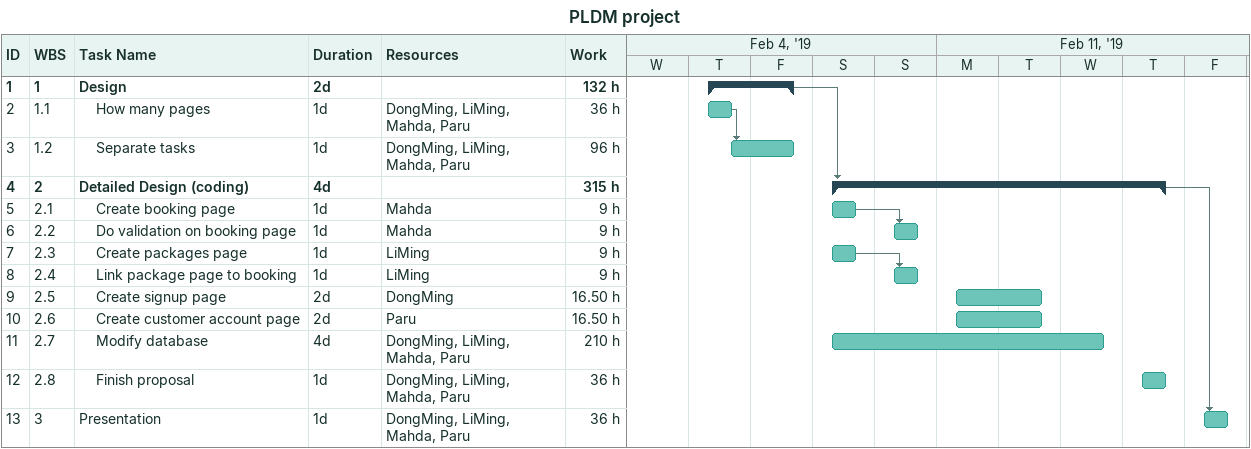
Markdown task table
PLDM project

| ID | WBS | Task | Duration | Start | Finish | Predecessors | Resources | Work (h) |
|---|---|---|---|---|---|---|---|---|
| 1 | 1 | **Design** | 2d | 2019-02-07 | 2019-02-08 |  |  | 132 |
| 2 | 1.1 | How many pages | 1d | 2019-02-07 | 2019-02-07 |  | DongMing, LiMing, Mahda, Paru | 36 |
| 3 | 1.2 | Separate tasks | 1d | 2019-02-07 | 2019-02-08 | 2 | DongMing, LiMing, Mahda, Paru | 96 |
| 4 | 2 | **Detailed Design (coding)** | 4d | 2019-02-09 | 2019-02-14 | 1 |  | 315 |
| 5 | 2.1 | Create booking page | 1d | 2019-02-09 | 2019-02-09 |  | Mahda | 9 |
| 6 | 2.2 | Do validation on booking page | 1d | 2019-02-10 | 2019-02-10 | 5 | Mahda | 9 |
| 7 | 2.3 | Create packages page | 1d | 2019-02-09 | 2019-02-09 |  | LiMing | 9 |
| 8 | 2.4 | Link package page to booking | 1d | 2019-02-10 | 2019-02-10 | 7 | LiMing | 9 |
| 9 | 2.5 | Create signup page | 2d | 2019-02-11 | 2019-02-12 |  | DongMing | 16.50 |
| 10 | 2.6 | Create customer account page | 2d | 2019-02-11 | 2019-02-12 |  | Paru | 16.50 |
| 11 | 2.7 | Modify database | 4d | 2019-02-09 | 2019-02-13 |  | DongMing, LiMing, Mahda, Paru | 210 |
| 12 | 2.8 | Finish proposal | 1d | 2019-02-14 | 2019-02-14 |  | DongMing, LiMing, Mahda, Paru | 36 |
| 13 | 3 | Presentation | 1d | 2019-02-15 | 2019-02-15 | 4 | DongMing, LiMing, Mahda, Paru | 36 |
